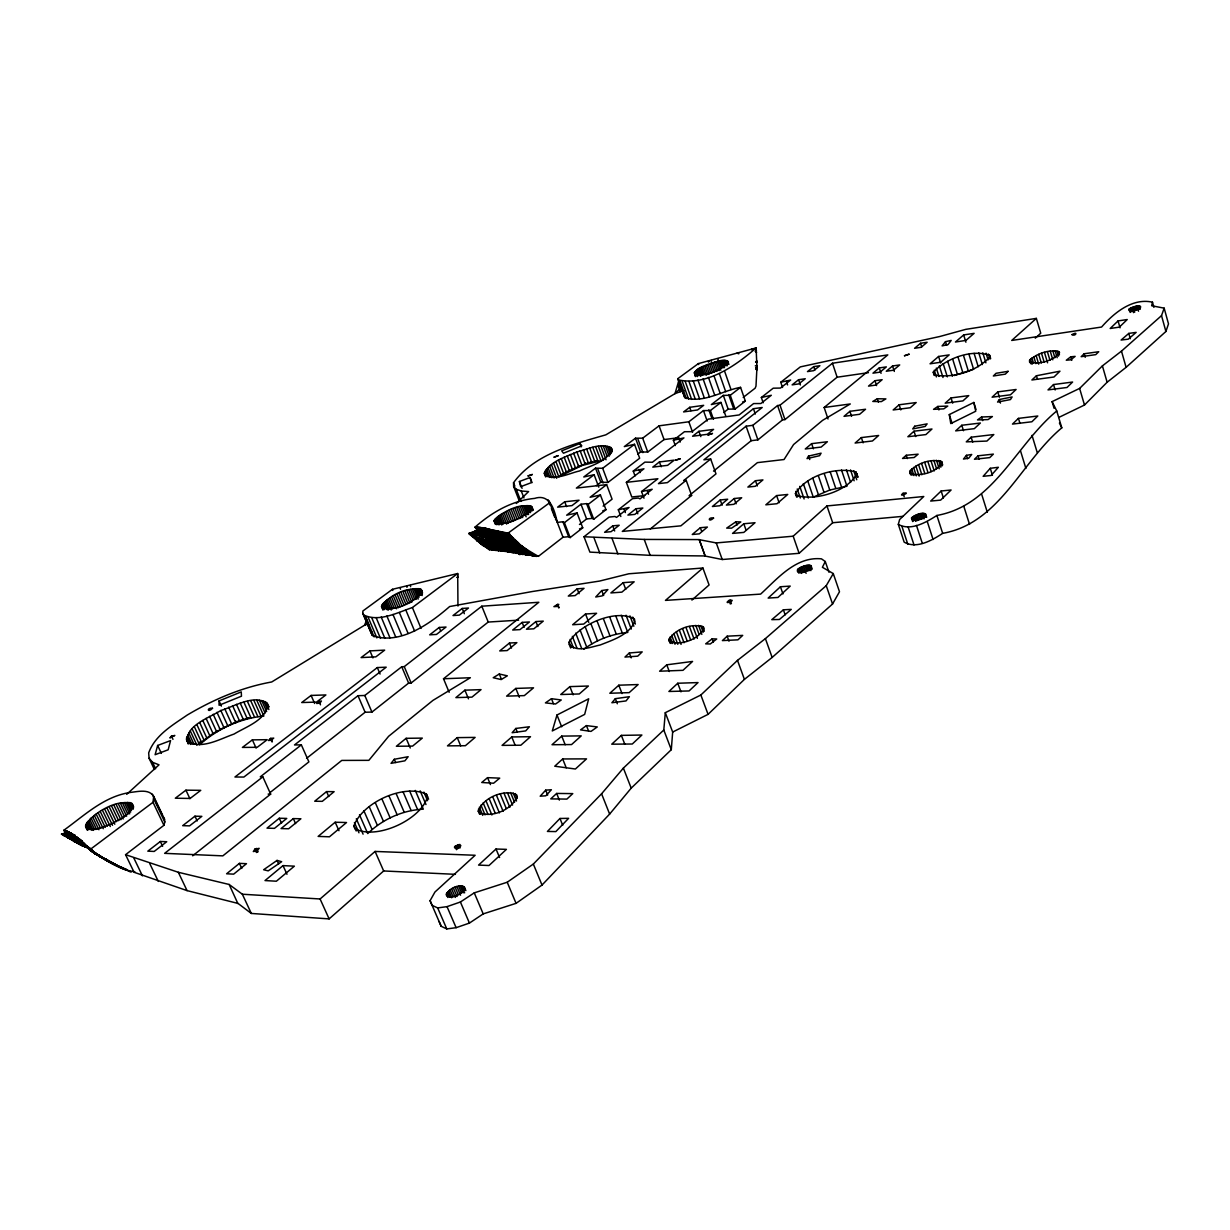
<?xml version="1.0" encoding="UTF-8"?>
<svg xmlns="http://www.w3.org/2000/svg" width="1230" height="1230" viewBox="0 0 1230 1230"><rect width="100%" height="100%" fill="white"/><g stroke="black" fill="none" stroke-linecap="round" stroke-linejoin="round"><path stroke-width="1.5" d="M538.417 556.329L504.9 551.348L483.052 539.417L468.753 533.497L474.196 532.313L477.501 530.238L468.753 533.497L479.792 542.984L483.052 539.417L483.774 533.313L490.97 530.807C508.651 535.926 523.104 548.057 538.417 556.329L563.017 537.233L568.644 536.711L570.151 537.602L582.728 527.808L577.055 512.941L566.661 515.186L580.99 504.238L586.587 503.624L588.125 504.438L593.736 519.229L605.96 509.697L600.424 494.998L590.108 497.258L606.636 484.635L612.079 499.165L603.13 506.13M743.212 397.428L755.128 388.188L755.989 386.112L756.819 370.076L755.912 367.662L756.88 366.555L756.127 347.936L698.379 363.588L677.761 378.702L684.787 397.628C703.545 403.686 722.379 390.602 740.568 387.358L745.334 401.088L735.063 409.083L728.16 409.113L723.671 412.588M756.819 370.076L756.88 366.555M188.236 744.027C182.332 726.438 209.254 717.92 220.816 710.494C233.823 706.773 259.207 691.091 268.94 706.62M80.719 840.09L63.699 830.358C84.686 815.229 104.35 796.041 131.01 792.351C138.267 791.536 149.153 788.768 153.689 796.379L164.528 819.242L164.789 822.024L163.928 825.299L125.568 854.681L134.085 872.27L187.052 890.612L238.036 903.435L251.32 913.444L329.117 918.902L383.668 870.963L455.423 874.33M476.287 527.178L476.779 528.962L490.524 536.311L512.049 552.531L500.318 545.643L474.888 527.255L479.7 527.393L479.316 530.945L485.758 537.295L509.312 551.993L488.987 536.188L474.888 527.255C491.877 512.326 511.788 500.641 534.62 498.396C550.317 493.322 554.561 510.389 557.282 522.366L562.91 521.781L564.401 522.658L570.151 537.602M381.546 606.667C388.742 594.859 409.513 585.173 422.321 590.707C415.448 602.623 394.092 612.525 381.546 606.667L382.991 610.111M475.902 527.87C485.788 533.328 503.501 538.817 505.038 550.456L504.9 551.348L489.448 549.749L478.854 540.447L478.916 538.909L470.537 535.019L472.089 533.328L479.869 531.037M691.921 600.071L709.08 584.973L702.899 568.014L628.822 573.78L599.64 581.052L532.236 591.538L449.673 606.528C430.316 623.426 399.688 645.673 372.306 635.48L371.552 631.405M457.96 606.036L457.698 573.518L392.447 589.308L362.896 610.987L362.758 613.155L371.445 633.635M509.051 551.271L488.049 537.71L482.191 532.744L482.206 530.714L487.695 530.222L517.584 543.737L522.95 547.412L526.117 554.284L535.988 556.206M856.91 473.612C848.085 491.4 814.706 501.502 796.256 495.29L795.41 493.538C806.465 475.349 835.585 466.601 855.88 471.905L858.002 476.902M479.7 527.393L508.052 533.144L514.571 541.523L506.145 539.324L504.408 540.508L503.608 543.414L506.13 546.843L512.864 551.84L516.954 552.962C517.461 553.669 545.674 557.298 526.117 554.284C516.431 552.055 507.36 544.429 497.12 546.059L496.889 547.611L498.842 549.933L501.871 550.963L501.117 549.103L501.948 548.057L509.312 551.993M237.867 903.558L229.164 884.478L242.356 894.225L320.092 898.976L375.089 851.437L475.134 855.265L434.943 892.027L430.085 900.683L441.17 926.282L446.782 928.927L456.115 927.681L469.43 923.084L483.205 913.89L516.062 903.343L542.015 885.062L609.634 814.091L631.205 788.138L671.303 749.685L672.672 732.05L665.307 712.677L700.854 695.012L737.493 660.372L765.398 638.616L826.237 585.68L833.264 573.58L822.393 567.291L825.284 561.526L821.456 558.851C795.964 556.252 777.483 578.669 760.632 594.105L665.461 600.394L702.899 568.014M671.303 749.685L663.8 730.005L665.307 712.677M544.321 473.488C549.672 461.127 565.523 457.222 576.87 451.933C587.479 449.534 602.592 441.247 612.048 449.073C607.297 461.757 590.738 465.601 579.484 470.982C569.029 473.212 553.162 482.022 544.321 473.488L545.643 476.933M478.27 810.97C483.19 797.732 503.593 788.984 516.538 794.703L517.2 796.164C512.572 809.524 491.677 818.473 478.839 812.461L478.27 810.97L479.639 814.245M909.677 471.521L910.062 473.565C920.64 476.702 936.707 472.32 942.165 462.495L941.611 461.588C930.864 458.39 916.98 463.157 909.677 471.521L910.769 474.888M446.382 894.01L446.521 895.686C452.348 899.13 464.064 894.118 464.402 887.153C458.421 883.786 449.611 888.46 446.382 894.01L447.874 897.485M65.067 830.527L72.985 834.57L92.973 852.206L90.82 849.53L90.928 850.407C104.15 859.063 119.079 870.117 134.839 871.732M85.547 826.007C90.989 813.291 121.693 795.81 133.178 805.496C130.026 815.674 118.249 820.195 109.531 824.777C102.828 826.698 90.159 833.909 85.547 826.007L87.145 829.297M518.999 500.195L513.633 486.45L513.54 482.729C534.466 453.978 573.134 444.261 605.852 434.836L674.978 393.646L678.668 381.223M353.902 825.837C362.527 802.514 403.502 783.618 426.395 794.073L427.548 796.717C421.106 819.795 375.98 840.505 354.824 828.605L353.902 825.837L356.177 830.988M494.014 520.844C501.194 529.1 526.486 516.569 532.221 508.267C523.703 500.502 500.733 512.326 494.014 520.844L495.429 524.41M694.135 373.028C702.515 378.748 722.025 369.938 728.437 361.974C724.055 357.976 716.352 362.189 711.171 363.158C705.789 366.11 691.691 368.139 695.396 376.595M526.117 554.284L521.443 554.1L518.045 550.317L518.368 547.412L522.412 546.366M668.905 640C674.64 629.053 692.183 622.518 703.621 627.208L704.083 628.407C698.548 639.431 680.651 646.119 669.305 641.214L668.905 640L670.135 643.275M489.448 549.749L479.792 542.984L490.586 546.381L498.704 550.686L498.842 549.933L486.327 542.568L477.332 533.067L470.875 533.374L471.92 534.235M86.284 845.994C78.489 841.981 74.692 833.971 66.174 830.88M70.817 833.141L78.874 838.845M521.781 545.828L521.52 551.824L525.656 554.961M1035.291 338.158L1040.734 333.192L1036.352 318.386L1011.721 340.449L1101.588 327.042C1113.903 313.035 1132.369 297.599 1152.479 302.196L1151.649 305.732L1164.164 308.161L1168.5 323.874L1165.902 331.485L1126.096 367.339L1107.123 382.238L1084.491 405.024L1058.769 417.447M527.808 550.502L529.254 555.007L536.603 556.421M1164.164 308.161L1161.52 315.633L1121.483 351.119L1102.403 365.879L1079.617 388.419L1052.096 401.626L1056.755 410.989L1061.782 427.856C1021.038 461.88 999.867 523.165 942.672 533.359C932.033 540.278 916.596 549.318 904.158 542.138L898.315 524.38L899.637 519.521L923.776 496.505L826.96 505.945L793.181 536.203L716.26 542.922L699.209 539.678L705.159 556.052L722.241 559.512L799.116 553.316L832.679 522.735L902.866 516.354M157.655 745.457L155.118 754.713L168.172 749.793L170.57 740.598L157.655 745.457L161.376 753.375M81.749 842.673L90.959 848.885L153.012 802.298L153.689 796.379M556.99 714.999L552.285 730.958L584.665 714.399L588.693 698.794L556.99 714.999L561.68 726.792M518.952 543.399L511.911 536.726L506.898 534.066L503.408 535.019C504.131 545.274 519.121 544.782 526.271 549.364M1029.618 360.19L1029.541 361.989C1039.365 364.895 1053.188 360.744 1059.568 352.718L1059.276 351.918C1049.421 348.92 1037.167 353.471 1029.618 360.19L1030.648 363.665M569.09 642.152C579.315 624.41 615.846 608.496 634.419 618.921L634.849 621.227C629.299 634.865 612.924 639.923 600.271 644.966C590.754 646.98 577.208 652.669 569.305 644.535L569.09 642.152L571.12 647.334M366.571 620.135L364.618 625.178L271.707 681.974C241.695 687.355 213.236 699.562 187.145 715.107C172.508 725.193 154.98 735.279 148.676 752.898L149.091 758.28L154.38 769.473M481.284 527.562L479.669 528.639L477.517 527.224M517.692 542.292L517.984 545.321L520.013 546.489L519.798 545.105L513.202 539.663L497.566 531.237M989.627 355.239L989.827 356.838C977.035 371.383 953.388 378.348 934.446 375.073L933.263 372.167C946.393 358.299 971.3 349.089 989.627 355.239L990.657 358.607M911.538 518.014C912.153 523.38 923.192 518.752 925.929 515.708C925.221 510.389 914.29 515.016 911.538 518.014L912.691 521.566M672.672 732.05L708.065 714.353L744.411 679.375L772.148 657.435L832.556 604.007L839.49 591.738L833.264 573.58M522.442 554.515L517.615 552.193L513.633 547.043L520.182 544.429M523.227 554.53L515.678 550.425L492.999 533.866L490.97 530.807L491.6 529.7M808.556 456.084L807.018 458.606L819.564 455.7L821.087 453.178L808.556 456.084L809.755 459.559M682.096 388.757L680.221 391.724L674.978 393.646L679.206 389.48L682.096 388.757L677.93 385.467L680.59 384.913L678.545 382.115M999.375 399.519L997.576 402.072L1010.445 399.581L1012.121 396.952L999.375 399.519L1000.467 403.102M898.315 524.38C910.846 531.345 926.175 522.289 936.891 515.462C993.855 505.192 1015.826 444.722 1056.755 410.989M966.457 455.315L963.474 459.051L968.702 458.221L971.715 454.47L966.457 455.315L967.533 458.713M394.307 759.279L391.032 763.353L404.916 760.817L408.16 756.711L394.307 759.279L395.706 762.554M945.516 341.648L942.088 345.891L948.038 344.585L951.19 340.433L945.516 341.648L946.654 345.261M482.975 527.793L480.899 528.377L480.177 527.455M615.338 698.671L611.894 702.745L626.024 700.931L629.376 696.703L615.338 698.671L617.306 703.76M430.085 900.683L432.099 905.372L437.68 907.925L447.028 906.633L460.404 902.005L474.257 892.857L507.221 882.233L533.343 864.06L601.578 793.78L623.379 768.104L663.8 730.005M455.085 846.348L454.439 847.116C454.654 849.976 459.836 847.424 460.835 845.733L459.805 844.457L455.085 846.348L456.499 849.699M486.803 528.5L481.991 527.655M515.831 728.452L512.141 732.726L525.702 730.897L529.392 726.761L515.831 728.452L517.2 731.804M797.624 569.49C795.272 575.732 808.571 571.12 810.893 568.275C813.153 562.048 799.961 566.676 797.624 569.49L798.854 573.042M990.273 468.307L983.154 476.318L991.134 475.457L998.345 467.277L990.273 468.307L992.441 475.287M545.69 790.152L540.201 796.194L545.843 795.795L551.378 789.737L545.69 790.152L547.688 795.103M601.747 590.554L595.735 596.996L602.208 595.889L607.881 589.57L601.747 590.554L603.653 595.52M559.973 818.473L547.427 831.434L555.852 831.588L568.614 818.319L559.973 818.473L562.725 825.284M756.88 362.604L755.62 362.081L756.865 360.821M367.186 622.641L364.618 625.178L367.724 624.041M516.323 503.501L528.577 491.585L521.259 490.985L516.216 489.248L513.633 486.45M1053.541 384.56L1048.006 389.91L1067.01 387.481L1072.606 382.038L1053.541 384.56L1055.156 389.987M941.165 490.985L930.68 501.071L940.643 500.118L951.098 490.001L941.165 490.985L943.395 497.966M1118.07 320.922L1110.183 328.487L1119.377 327.134L1127.218 319.539L1118.07 320.922L1120.038 327.841M978.065 455.807L974.467 459.267L989.781 457.606L993.363 454.116L978.065 455.807L979.142 459.221M1084.184 353.763L1081.155 356.685L1095.73 354.64L1098.744 351.719L1084.184 353.763L1085.214 357.315M415.279 790.413L423.305 809.171C402.748 810.139 382.515 819.288 367.739 833.571L359.498 814.814M971.147 437.204L966.273 441.862L986.921 441.063L993.825 434.544L971.147 437.204L972.715 442.2M256.793 700.27L263.866 716.06C240.204 718.351 217.187 728.975 199.506 744.78L192.203 728.975M1018.44 418.385L1012.475 424.089L1031.878 421.767L1037.797 416.001L1018.44 418.385L1019.962 423.397M629.345 652.976L624.963 657.066L637.724 656.159L642.198 651.885L629.345 652.976L631.205 657.881M997.776 391.893L992.103 397.198L1010.46 394.799L1016.103 389.48L997.776 391.893L999.406 397.229M677.761 683.25L668.905 691.475L689.061 690.952L698.025 682.573L677.761 683.25L680.99 691.86M1036.444 375.75L1031.893 379.978L1053.956 377.01L1059.968 371.183L1036.444 375.75L1037.505 379.301M496.013 849.008L478.578 865.09L488.987 865.52L506.406 849.361L496.013 849.008L499.58 857.51M780.435 586.756L768.15 598.088L777.96 597.457L790.214 586.095L780.435 586.756L782.972 593.952M556.652 793.442L550.763 798.885L566.876 799.1L572.765 793.611L556.652 793.442L559.343 800.084M727.176 636.187L722.394 640.599L737.938 639.831L742.705 635.387L727.176 636.187L729.021 641.214M621.365 735.371L611.756 744.181L632.282 744.012L641.891 735.033L621.365 735.371L624.794 744.196M961.783 425.273L955.679 430.884L974.329 428.655L980.356 423.028L961.783 425.273L963.49 430.731M562.679 758.956L554.761 766.213L575.394 769.011L586.526 758.879L562.679 758.956L566.215 767.766M126.69 794.334L159.024 764.829L152.566 762.308L149.091 758.28M913.998 431.207L907.863 436.727L925.898 434.574L931.971 429.009L913.998 431.207L915.735 436.558M618.813 685.202L609.834 693.243L629.176 692.644L638.139 684.541L618.813 685.202L622.042 693.597M951.067 397.936L945.194 403.179L962.936 400.888L968.763 395.614L951.067 397.936L952.697 403.179M666.768 664.815L659.618 671.211L682.988 670.319L692.567 661.433L666.768 664.815L669.305 671.534M561.741 736.109L552.024 744.719L571.566 744.565L581.221 735.878L561.741 736.109L565.17 744.734M709.895 360.805L708.434 362.081L708.296 361.22M861.369 437.588L855.111 443.046L872.454 440.97L878.651 435.482L861.369 437.588L863.106 442.846M511.772 736.955L502.071 745.38L520.844 745.211L530.499 736.709L511.772 736.955L515.216 745.38M899.145 404.778L893.164 409.959L910.231 407.745L916.196 402.548L899.145 404.778L900.791 409.913M569.874 686.617L560.742 694.52L579.284 693.966L588.401 686.017L569.874 686.617L573.119 694.858M1128.802 333.407L1121.099 340.049L1128.294 339.157L1136.151 332.377L1128.802 333.407L1130.293 338.727M938.598 356.469L930.064 363.803L940.689 362.25L949.176 354.886L938.598 356.469L940.658 363.019M963.659 334.944L955.449 342.017L965.95 340.403L974.129 333.33L963.659 334.944L965.904 342.217M705.159 556.052L699.317 539.586L644.228 539.432L584.019 536.741L589.893 552.101L650.147 555.345L705.267 555.96M743.796 523.765L732.542 533.405L743.812 532.405L755.036 522.719L743.796 523.765L746.133 530.345M776.607 495.582L765.829 504.823L777.006 503.716L787.754 494.445L776.607 495.582L779.113 502.763M849.915 411.312L844.026 416.34L859.616 414.295L865.551 409.252L849.915 411.312L851.575 416.34M1129.202 309.007C1126.926 313.512 1138.35 309.745 1140.395 307.946C1142.609 303.441 1131.262 307.208 1129.202 309.007L1130.17 312.435M906.279 455.269L902.543 458.452L914.167 457.514L918.134 454.178L906.279 455.269L907.356 458.575M783.402 609.803L771.794 619.659L779.42 619.474L791.244 609.388L783.402 609.803L785.171 614.831M457.268 737.631L447.489 745.872L465.386 745.703L475.118 737.4L457.268 737.631L460.697 745.872M734.202 498.534L726.377 505.084L733.88 504.315L741.69 497.75L734.202 498.534L736.078 503.823M755.481 480.715L747.871 487.08L755.343 486.28L762.938 479.9L755.481 480.715L757.326 485.942M874.961 380.716L868.518 386.112L875.698 385.098L882.141 379.686L874.961 380.716L876.56 385.605M892.565 365.987L886.277 371.245L893.411 370.215L899.699 364.941L892.565 365.987L894.318 371.429M700.347 527.716L692.259 534.496L699.317 533.851L707.388 527.055L700.347 527.716L701.654 531.298M920.563 343.278L914.582 348.29L921.178 347.291L927.143 342.263L920.563 343.278L921.701 346.86M515.816 688.416L506.606 696.134L524.318 695.611L533.528 687.831L515.816 688.416L519.383 697.256M811.631 443.661L805.266 448.981L821.148 447.074L827.39 441.739L811.631 443.661L813.384 448.812M720.257 499.98L712.401 506.499L719.827 505.745L727.668 499.211L720.257 499.98L722.133 505.238M879.281 367.924L872.962 373.167L880.034 372.152L886.338 366.894L879.281 367.924L881.049 373.351M283.023 865.613L265.019 880.572L276.366 881.218L294.37 866.166L283.023 865.613L286.974 874.269M335.19 822.224L318.139 836.4L329.456 836.8L346.522 822.532L335.19 822.224L338.973 830.711M585.542 614.001L572.642 624.732L583.712 624.071L596.581 613.278L585.542 614.001L588.801 622.426M623.21 582.666L610.88 592.937L621.873 592.137L634.173 581.821L623.21 582.666L625.716 589.293M487.572 777.652L481.745 782.495L493.568 783.233L499.718 778.144L487.572 777.652L490.447 784.602M464.909 690.168L455.884 697.61L471.951 697.133L481.038 689.63L464.909 690.168L468.476 698.825M828.021 419L824.162 407.484L887.799 354.901L832.479 363.234L780.035 405.193L777.575 405.546L752.837 425.319L746.103 426.195L703.883 459.82L710.679 459.005L715.983 473.873L689.108 495.675L691.629 495.413L686.171 480.315L683.649 480.592L710.679 459.005M713.523 471.136L751.176 440.709L757.895 439.863L782.495 419.907L784.955 419.584L837.123 377.21L868.442 372.659M293.324 818.596L281.07 828.559L288.635 828.774L300.889 818.78L293.324 818.596L295.584 823.577M326.565 791.597L314.711 801.222L322.275 801.345L334.13 791.674L326.565 791.597L328.748 796.517M509.466 643.029L499.734 650.931L507.16 650.562L516.877 642.644L509.466 643.029L511.48 648.072M535.896 621.565L526.455 629.237L533.851 628.807L543.276 621.119L535.896 621.565L537.864 626.547M650.286 528.992L691.629 495.413M239.419 863.368L226.612 873.777L233.669 874.146L246.477 863.691L239.419 863.368L241.787 868.457M577.193 588.832L568.291 596.073L575.148 595.581L584.035 588.34L577.193 588.832L579.084 593.721M406.146 738.308L396.368 746.256L412.604 746.103L422.305 738.108L406.146 738.308L410.267 747.978M279.287 818.242L267.018 828.144L274.475 828.359L286.744 818.427L279.287 818.242L281.532 823.193M522.15 622.395L512.695 630.021L519.998 629.606L529.454 621.965L522.15 622.395L524.118 627.346M449.15 692.306L443.523 678.76L538.832 602.27L481.806 606.206L404.255 666.629L401.749 666.752L364.803 695.488L357.992 695.703L294.508 744.95L301.35 744.873L308.899 761.877L269.585 792.92M686.171 480.315L622.303 531.422L680.882 525.84L757.403 462.634L784.048 459.528L793.565 444.553L822.578 420.368L850.284 403.963L824.162 407.484M612.725 525.871L604.607 532.298L611.079 531.683L619.197 525.241L612.725 525.871L614.662 530.991M813.737 366.617L807.464 371.598L813.63 370.676L819.887 365.694L813.737 366.617L814.89 370.092M635.91 508.743L627.9 515.093L634.849 514.386L642.844 508.021L635.91 508.743L637.801 513.817M798.608 379.716L792.12 384.867L798.777 383.898L805.25 378.748L798.608 379.716L800.376 384.975M479.193 530.745L470.875 533.374L481.207 532.206L477.332 533.067C481.253 533.943 495.582 536.265 487.634 528.669M306.562 758.341L365.11 712.247L371.937 712.078L408.637 683.096L411.143 683.004L488.218 622.057L518.63 620.166M192.664 855.803L270.661 794.103L262.836 776.837L260.299 776.822L301.35 744.873M753.452 408.698L658.434 483.636L667.383 482.621L762.2 407.499L753.452 408.698L755.312 414.033M584.019 536.741L609.035 517.107L614.908 516.508L616.553 517.384L629.068 507.498L618.321 509.804L620.843 516.523M618.321 509.804L632.512 498.657L638.355 498.027L640.03 498.857L652.207 489.248L641.553 491.57L643.997 498.212M641.553 491.57L657.896 478.731L626.362 482.36L631.805 496.997L644.781 495.582M763.169 402.779L761.355 397.505L773.209 388.188L780.466 388.065L790.644 380.024L780.758 382.253L782.541 387.481M780.758 382.253L800.33 366.894L939.766 336.513L965.796 329.348L1036.352 318.386M262.836 776.837L164.636 853.343L222.845 855.865L341.771 760.417L368.862 760.34L388.634 736.293L432.975 700.377L470.367 677.73L443.523 678.76M659.434 461.942L652.776 467.123L667.598 465.34L674.24 460.143L659.434 461.942L661.202 466.785M698.932 431.315L692.582 436.235L707.265 434.328L713.6 429.393L698.932 431.315L700.823 436.65M579.468 524.487L586.587 518.952L592.184 518.384L593.736 519.229M194.955 816.182L182.686 825.668L189.558 825.868L201.843 816.351L194.955 816.182L197.184 820.948M439.218 627.454L429.67 634.834L436.481 634.434L446.029 627.039L439.218 627.454L440.678 630.99M160.331 841.489L147.815 851.16L154.196 851.437L166.727 841.735L160.331 841.489L162.621 846.302M462.203 608.45L453.009 615.554L459.313 615.138L468.492 608.02L462.203 608.45L464.325 613.709M626.362 482.36L643.951 468.784L633.25 471.09L635.034 475.902M712.155 638.847L705.682 643.844L710.279 643.982L716.706 638.985L712.155 638.847L713.385 642.198M564.401 522.658L577.055 512.941M588.125 504.438L600.424 494.998M598.795 487.157L594.121 474.734L583.773 476.979L595.535 468.153L600.824 482.237L607.958 482.437L639.662 458.221L634.526 444.307L624.302 446.598L635.51 438.188L642.675 438.172L659.065 425.826L688.831 421.782L703.468 410.589L710.387 410.543L720.965 402.41L725.838 416.278M720.965 402.41L711.324 404.578L723.332 395.384L730.251 395.291L740.568 387.358M377.333 667.567L234.945 777.006L243.878 777.053L386.205 667.183L377.333 667.567L380.085 674.04M633.25 471.09L644.904 462.126L652.407 462.249L683.942 437.895L673.379 440.248L675.301 445.552M673.379 440.248L684.464 431.715L691.998 431.668L708.219 419.138L739.153 414.941L753.606 403.578L760.878 403.517L771.318 395.276L761.355 397.505M1070.73 356.808L1066.287 360.221L1070.746 359.806L1075.143 356.393L1070.73 356.808L1071.776 360.344M637.801 454.116L640.584 451.994L647.749 452.04L664.062 439.571L678.945 437.665M596.442 485.573L600.824 482.237M564.708 501.779L557.636 507.144L571.965 505.607L579.053 500.21L564.708 501.779L566.569 506.622M185.93 790.167L175.321 798.208L190.112 798.455L200.751 790.337L185.93 790.167L189.897 798.624M252.381 739.876L242.402 747.425L257.224 747.302L267.187 739.691L252.381 739.876L256.117 748.132M311.113 695.427L301.719 702.545L316.51 702.099L325.889 694.935L311.113 695.427L314.649 703.499M583.835 649.225C596.535 639.754 612.033 633.911 627.792 632.435L621.242 615.246M369.953 650.901L361.097 657.589L375.827 656.866L384.667 650.132L369.953 650.901L372.951 657.927M594.121 474.734L576.363 488.095L606.636 484.635M595.535 468.153L602.669 468.292L634.526 444.307M689.723 407.315L683.588 411.927L697.579 409.959L703.668 405.331L689.723 407.315L690.937 410.728M508.052 533.144L549.702 502.716L549.272 501.01M677.761 378.702L678.453 379.901C707.081 386.143 735.894 365.448 756.127 347.936M362.758 613.155L363.588 614.954C379.086 622.426 397.367 612.571 412.388 607.543L457.698 573.518M586.433 725.608L580.56 729.882L591 731.404L597.273 726.945L586.433 725.608L588.478 730.789M981.571 417.016L977.512 419.922L988.059 419.584L992.41 416.555L981.571 417.016L982.693 420.645M277.058 860.416L263.651 869.733L268.202 870.871L281.639 861.692L277.058 860.416L278.626 863.86M551.471 698.717L545.428 702.884L555.545 704.021L561.249 699.978L551.471 698.717L553.454 703.683M735.832 521.827L726.684 528.101L731.589 528.147L740.814 521.935L735.832 521.827L737.001 525.087M212.436 733.864L200.152 742.951L199.66 742.044M937.814 406.454L933.539 409.344L943.764 408.852L947.761 406.069L937.814 406.454L938.92 409.959M598.38 446.367L603.5 460.02L582.005 465.509L558.804 476.794L553.592 463.172M254.902 849.161L253.319 851.544L256.916 850.852L259.176 848.331L254.902 849.161L256.455 852.528M499.319 674.009L493.23 677.715L501.194 679.575L507.329 675.824L499.319 674.009L501.425 679.191M512.833 537.695L507.759 539.893L507.329 542.876L519.045 551.932L528.731 555.33M877.313 398.766L872.793 401.457L881.357 401.595L885.892 398.889L877.313 398.766L878.405 402.118M213.928 733.003L218.417 730.389M171.477 736.124L169.878 737.938L174.845 735.463L171.477 736.124L172.969 739.353M560.219 475.257L564.432 472.874M270.416 738.523L268.478 740.506L271.276 740.153L273.736 738.092L270.416 738.523L271.907 741.844M841.52 470.014L846.963 486.234L829.789 490.032L813.276 497.12L807.756 480.976M511.911 536.726L510.834 535.726L508.205 536.188L506.16 537.648L506.145 539.324L511.665 543.368L517.984 545.321L507.759 539.893L498.411 531.422M973.806 402.456L975.728 411.251L950.775 423.581L949.299 414.572L973.806 402.456L976.02 409.559M565.831 472.074L583.881 464.356M903.081 493.307C896.778 498.181 912.875 491.354 903.081 493.307L904.204 496.736M729.006 600.455C721.702 605.852 738.876 598.872 729.006 600.455L730.297 604.022M477.501 530.238L475.457 530.453L474.196 532.313L478.962 530.607M84.747 843.565L63.699 830.358L78.828 838.783L68.48 831.895M489.817 529.207L490.97 530.807L483.836 527.916M319.047 701.546L316.71 703.499L320 703.053L321.414 701.023L319.047 701.546L320.476 704.821M472.089 532.421L472.827 536.91L478.916 538.909L492.6 549.995L483.144 545.643L495.659 550.333L496.397 549.487L490.847 543.552L503.608 543.414L528.408 553.992M69.264 833.048L64.744 834.509L67.512 834.786L70.448 837.507L67.542 837.522L89.344 848.531L80.027 844.641L64.114 835.647L66.482 832.11L63.576 834.34L65.129 835.216L64.114 835.647L61.5 834.094L68.542 832.372L61.5 834.094L85.731 844.872M234.484 722.656L219.909 729.513L219.463 728.591M954.019 375.55L973.591 369.277L968.963 354.302M219.032 700.931L241.264 691.89L241.464 696.195L219.078 705.282L219.032 700.931L221.385 706.097M579.93 443.523L561.695 450.857L563.478 453.209L581.805 445.829L579.93 443.523L581.19 446.89M484.312 528.608C493.153 533.067 502.747 542.768 513.202 539.663L516.262 540.969M494.706 530.561L506.145 539.324L503.808 538.386L501.056 539.186L482.498 528.377L492.999 533.866M530.084 477.486L531.437 482.621L520.674 486.68L519.398 481.514L530.084 477.486L532.067 482.621M504.9 551.348L472.827 536.91L476.241 536.111L474.888 533.144L482.221 531.006M244.309 719.012L236.145 721.949L235.73 721.011M481.207 532.206L474.888 533.144L479.669 533.021L486.773 539.755L507.959 551.732L496.674 546.689L501.24 549.779M602.762 510.804L605.96 509.697M579.499 528.915L582.728 527.808M742.566 401.995L745.334 401.088M592.353 461.68L585.588 463.741L585.296 462.926M478.854 540.447L477.209 540.954L475.503 538.11M245.877 718.581L248.998 717.69M557.359 604.514L553.9 606.651L557.113 606.452L558.789 604.407L557.359 604.514L558.651 607.805M683.942 390.786L680.221 391.724L677.93 385.467M68.972 833.017L63.576 834.34L65.129 835.216M593.967 461.296L597.18 460.527M756.558 350.934L755.174 351.273L756.604 352.472M755.297 365.833L756.88 365.479M756.88 367.447L755.912 367.662L756.834 368.277M755.62 362.081L756.865 361.82M456.73 577.393L458.267 577.085M755.897 369.461L756.819 369.277M514.571 541.523C506.268 543.383 498.657 537.925 492.584 532.99L496.259 532.882L503.808 538.386L492.584 532.99M481.115 544.121L496.397 549.487L481.115 544.121L483.359 543.706M470.537 535.019L476.241 536.111L472.089 533.328L478.993 532.206M67.02 831.234L82.21 841.505L67.512 834.786L72.078 835.616L82.425 842.688L64.114 835.647L70.448 837.507L64.744 834.509L69.772 833.725M72.124 834.125L67.512 834.786L78.628 839.121L65.052 831.049M472.089 533.328C483.867 538.525 497.489 537.326 508.651 544.337L517.584 543.737M477.332 533.067L481.883 532.513M73.508 834.786L69.864 835.185L70.525 835.8L74.031 836.139L68.081 831.664M474.765 536.649L502.547 547.765L523.442 554.192M87.222 846.24L74.2 841.535L71.77 839.46L85.316 844.872M521.443 554.1C506.145 548.303 495.951 533.958 480.899 528.377L503.716 542L515.647 543.983M493.568 531.852L490.309 531.837M502.409 538.663L495.244 534.358L492.231 529.869M69.649 833.848L74.969 834.939M504.408 540.508L510.389 544.229L523.765 547.396M80.058 839.613L69.987 832.679M518.414 542.891L509.128 540.754L510.389 544.229L530.945 552.839M268.14 794.073L270.661 794.103M519.798 545.105L521.013 545.151M80.027 844.641L89.928 848.485M129.919 871.655L112.145 863.46L95.909 853.328L94.372 853.343L82.379 843.211M503.716 542L497.228 534.466L495.244 534.358L503.362 547.673L486.773 539.755L485.174 534.327C493.538 535.035 541.692 571.181 508.344 545.382L508.651 544.337L525.133 548.426M125.137 869.625L94.418 853.359L83.317 844.38M506.037 543.445L503.147 542.922M501.948 548.057L490.847 543.552L501.871 550.963L488.633 544.69L477.209 540.954L476.072 538.632L499.688 541.538M517.707 549.057L524.595 551.778L521.52 551.824L517.707 549.057L531.944 553.562M480.423 531.96L482.99 532.298M498.657 543.414L500.318 545.643L489.279 540.001L487.326 535.957L493.399 536.48L499.073 540.185L484.113 533.021L477.132 527.163M96.617 853.712L91.451 851.022L82.825 843.457M513.202 539.663L509.02 538.971L503.531 532.452M123.292 868.226L119.725 866.55L127.059 869.779C111.853 863.814 97.062 856.218 84.962 845.241M86.392 846.24L96.125 854.389L112.945 863.614M531.867 555.499L536.295 556.36M511.757 540.231L508.221 539.524L498.919 531.498M72.001 838.845L74.2 841.535L87.791 847.455M485.373 535.588L477.624 533.743M114.682 864.413L117.849 866.043L109.562 861.507L115.897 864.675M95.909 853.328L109.116 861.876L94.372 853.343L101.736 857.11M125.568 854.681L178.335 872.285L229.164 884.478M91.881 851.083L104.95 859.078M501.732 532.129L504.838 534.389L509.835 535.665L506.56 532.959M109.977 862.061L110.931 862.599M502.547 547.765L516.954 552.962L508.436 547.365L509.512 549.41M515.37 543.199L511.142 541.969L512.157 544.213L527.609 551.332L523.611 548.365M81.995 844.733L78.028 843.549L79.028 843.18L78.874 841.535L70.525 835.8M97.478 855.188L91.451 851.022L108.84 861.369M108.84 861.63L114.99 864.629M521.628 546.351L523.042 546.812M522.95 547.412L524.334 547.888M86.484 847.039L81.626 845.425L89.544 848.469M488.525 529.838L484.635 528.054M501.117 549.103L505.038 550.456M84.547 844.902L95.31 853.343M74.615 835.923L81.841 841.197L65.851 830.696M64.744 834.509L73.769 838.076L73.938 836.092L72.063 835.016M110.193 862.399L111.869 863.014M67.542 837.522L85.885 846.302M112.145 863.46L113.79 864.106M478.808 530.745L482.191 532.744L479.715 536.003L474.888 533.144M737.016 353.118L738.769 353.81L738.554 352.672M535.142 555.714L521.228 548.565L513.633 547.043L522.427 553.1L528.039 552.777L531.775 555.007M79.32 840.536L94.833 853.282L105.749 859.616M498.842 549.933L490.586 546.381L486.327 542.568M113.575 864.167L116.681 865.566M504.838 534.389L511.419 537.664M486.373 534.389L496.105 539.155M123.661 868.933L105.549 859.001L108.225 860.677M100.676 857.018L98.677 855.849L106.595 860.431L105.918 859.924M69.311 837.645L75.584 841.397M66.589 832.034L79.181 839.014L73.938 836.092L83.163 842.55M494.199 549.226L488.495 546.32L490.586 546.381L495.659 550.333L485.035 545.013L488.633 544.69L498.704 550.686M83.917 844.626L86.93 846.163M116.373 865.413L118.987 866.658M491.477 548.811L482.16 544.936L492.6 549.995M487.326 535.957L497.32 541.169M99.43 855.465L104.858 859.416M73.108 835.493L81.98 841.535L76.106 837.23M114.944 864.798L110.562 861.723M72.97 834.97L68.772 832.679L70.264 834.078M78.874 841.535L85.531 845.133M95.248 852.698L88.329 848.408M98.154 855.342L91.527 851.252M128.443 870.548L131.195 872.085M510.588 551.178L513.433 552.808L511.818 550.071L516.277 553.469M512.049 552.531L507.252 548.78M524.026 549.395L513.51 543.368M79.304 839.306L69.418 832.356M504.469 532.636L506.898 534.066L506.16 532.928M79.181 839.014L72.508 834.801L82.256 841.166M80.411 839.921L77.582 838.168L80.427 840.029M497.72 548.811L483.052 539.417M85.7 845.102L74.477 835.754M79.612 840.797L90.928 850.407L78.167 839.337M79.704 839.337L72.508 834.801L78.689 838.722M101.629 857.556L102.72 858.263M71.525 833.556L81.98 841.535M481.822 531.944L483.774 533.313M72.216 834.309L92.973 852.206M105.549 859.001L109.024 861.507M488.202 528.808L490.97 530.807M103.674 858.786L101.829 857.187M76.644 837.292L82.179 843.165M508.421 533.159L510.834 535.726M476.779 528.962L479.316 530.945M485.696 528.254L498.288 538.694M80.842 840.889L83.609 843.088M492.723 530.007L497.228 534.466M502.501 543.891L506.13 546.843M75.783 837.061L72.155 833.986M90.42 848.639L93.649 851.667M88.852 847.839L92.742 851.314L90.098 848.516M87.13 846.778L89.559 848.992L88.499 847.701M74.907 836.139L77.367 838.537M755.235 348.167L756.296 349.166M83.317 843.211L85.931 845.717M90.959 848.885L92.081 850.007M81.441 842.258L85.147 845.933M72.985 834.57L73.831 835.262M555.483 519.198L556.836 520.598M456.699 573.734L457.914 574.994M508.205 536.188L510.096 538.31M478.485 527.301L484.62 532.667L493.399 536.48L493.353 534.789M494.337 530.468L496.259 532.882M497.105 531.068L501.071 537.187M78.689 838.983L80.011 841.028M509.02 533.22L509.789 534.235M501.194 532.006L503.408 535.019M186.745 740.829C200.721 750.392 219.924 738.907 234.069 734.049C245.908 726.761 267.633 719.673 267.51 703.437M163.144 816.981L164.528 819.242M1059.414 423.074L1061.782 427.856M86.023 824.054L88.422 828.974M85.669 825.069L88.068 830.004M85.639 826.852L87.253 830.142M92.573 816.674L98.907 829.727M91.005 817.981L96.57 829.42M89.621 819.288L94.387 829.097M88.406 820.548L93.188 830.373M87.407 821.778L91.389 829.958M86.607 822.947L89.805 829.497M102.428 810.232L110.3 826.514M100.245 811.462L107.333 826.114M98.154 812.723L105.257 827.39M96.155 814.029L103.274 828.697M94.295 815.336L100.629 828.39M111.561 805.958L118.618 820.61M109.255 806.911L116.312 821.563M133.886 858.125L142.434 875.852M106.949 807.941L114.805 824.223M104.658 809.048L112.53 825.33M122.37 802.744L127.843 814.168M149.706 863.491L158.332 881.433M120.386 803.159L126.629 816.197M118.28 803.697L124.538 816.735M116.097 804.343L123.138 818.995M113.852 805.096L120.909 819.749M132.041 803.39L133.609 806.665M131.226 802.929L133.563 807.833M130.196 802.575L133.317 809.125M128.965 802.36L132.102 808.894M127.566 802.267L131.472 810.432M125.983 802.298L130.672 812.092M124.245 802.467L129.719 813.876M178.335 872.285L187.052 890.612M152.335 794.196L162.375 815.367M153.919 799.1L164.789 822.024M153.012 802.298L163.928 825.299M152.566 762.308L155.595 768.75M242.356 894.225L251.32 913.444M187.606 734.771L192.018 744.304M186.806 736.509L190.481 744.457M186.391 738.108L188.605 742.874M186.376 739.553L187.852 742.736M194.432 726.884L201.705 742.674M190.312 730.989L196.908 745.242M188.774 732.926L193.91 744.027M202.812 720.503L210.038 736.232M199.752 722.64L206.994 738.384M256.501 848.408L258.054 851.775M255.963 848.623L257.5 851.99M255.425 848.869L256.978 852.236M196.954 724.778L204.211 740.537M213.205 714.292L220.385 729.99M209.561 716.306L216.757 732.019M206.087 718.382L213.297 734.095M220.816 710.494L227.965 726.192M216.972 712.339L224.121 728.037M232.593 705.666L239.712 721.364M320.092 898.976L329.117 918.902M228.672 707.142L235.806 722.84M224.736 708.757L231.87 724.439M243.94 702.238L251.028 717.966M240.265 703.206L247.368 718.92M236.483 704.36L243.586 720.057M253.918 700.47L260.991 716.229M270.877 738.308L272.368 741.644M250.797 700.854L257.885 716.613M247.461 701.454L254.549 717.182M266.603 702.407L268.74 707.188M265.311 701.577L268.878 709.526M263.681 700.946L267.218 708.88M261.698 700.516L266.649 711.601M259.392 700.285L265.065 712.939M354.425 822.516L358.96 832.802M375.089 851.437L383.668 870.963M356.3 818.796L363.081 834.171M369.215 806.68L377.379 825.345M363.849 810.724L372.06 829.435M375.365 802.821L383.499 821.471M437.68 907.925L446.782 928.927M389.111 796.21L397.182 814.86M382.069 799.285L390.171 817.935M357.992 695.703L365.11 712.247M447.028 906.633L456.115 927.681M396.198 793.704L404.255 812.369M409.529 790.752L417.554 809.463M451.595 888.783L455.315 897.439M450.057 889.782L453.024 896.716M364.803 695.488L371.937 712.078M448.704 890.843L451.687 897.777M447.628 891.935L449.857 897.131M446.828 892.995L448.335 896.47M403.086 791.859L411.127 810.539M462.88 886.123L464.356 889.598M461.665 885.908L464.632 892.857M420.122 790.859L425.98 804.543M460.235 885.908L463.187 892.842M458.606 886.123L461.573 893.057M456.868 886.538L460.574 895.194M455.069 887.122L458.037 894.056M460.404 902.005L469.43 923.084M453.301 887.891L457.007 896.547M439.125 921.501L441.17 926.282M456.115 845.61L457.529 848.946M474.257 892.857L483.205 913.89M426.395 794.073L428.594 799.223M423.889 792.105L427.548 800.668M464.402 887.153L465.878 890.628M463.802 886.538L465.278 890.013M371.721 617.675L380.485 638.37M368.124 617.245L376.872 637.893M365.387 616.322L374.12 636.925M365.064 616.092L368.677 624.594M363.588 614.954L372.306 635.48M458.667 844.58L460.097 847.931M457.376 844.979L458.79 848.331M404.255 666.629L411.143 683.004M381.223 617.045L389.971 637.832M401.749 666.752L408.637 683.096M376.134 617.614L384.882 638.355M392.985 614.477L401.733 635.326M384.529 601.747L388.111 610.311M383.576 602.685L386.451 609.542M382.791 603.592L384.944 608.742M382.192 604.453L384.36 609.603M386.881 615.999L395.63 636.817M381.792 605.252L383.222 608.696M381.577 605.99L383.007 609.434M483.19 802.944L487.941 814.337M480.945 805.112L485.035 814.89M393.293 595.858L398.274 607.805M399.366 612.525L408.099 633.404M391.54 596.827L396.537 608.773M479.346 807.218L482.744 815.382M478.439 809.202L480.484 814.106M389.879 597.811L394.169 608.051M507.221 882.233L516.062 903.343M388.326 598.795L392.631 609.05M386.912 599.794L391.217 610.049M385.651 600.778L389.233 609.342M492.769 796.948L499.395 812.892M412.388 607.543L421.06 628.438M402.933 591.599L407.899 603.561M489.217 798.793L495.106 812.969M400.949 592.353L405.915 604.299M485.973 800.807L491.892 814.998M398.966 593.152L403.947 605.099M405.9 610.203L414.602 631.082M397.029 594.013L402.01 605.96M395.122 594.92L400.104 606.867M500.287 794.088L506.16 808.264M414.003 588.755L418.246 599.025M412.342 589.016L416.586 599.271M496.505 795.364L503.116 811.308M410.589 589.37L414.833 599.625M408.744 589.8L413.003 600.055M406.853 590.323L411.804 602.285M404.901 590.923L409.867 602.885M513.141 792.858L516.508 801.022M510.527 792.535L514.555 802.329M507.437 792.643L512.572 805.081M421.106 589.232L422.52 592.66M420.322 588.909L422.444 594.059M503.977 793.166L509.85 807.357M533.343 864.06L542.015 885.062M419.368 588.678L422.198 595.551M418.246 588.555L421.075 595.412M416.97 588.524L419.799 595.382M415.555 588.601L419.092 597.15M515.17 793.581L517.2 798.485M481.806 606.206L488.218 622.057M601.578 793.78L609.634 814.091M500.933 514.355L504.423 523.227M499.549 515.247L503.055 524.118M498.288 516.123L501.794 525.01M497.181 517L499.98 524.103M496.213 517.845L499.011 524.949M495.398 518.66L497.504 523.995M494.768 519.429L496.874 524.764M494.306 520.167L495.705 523.719M511.127 509.389L515.293 520.029M509.282 510.143L513.463 520.767M507.483 510.927L511.649 521.566M505.715 511.757L509.897 522.381M504.039 512.602L508.221 523.242M502.44 513.479L506.622 524.118M513.54 482.729L514.863 486.142M516.216 489.248L520.936 501.348M572.365 636.356L577.055 648.379M623.379 768.104L631.205 788.138M520.275 506.514L523.749 515.385M557.79 604.422L559.066 607.712M518.522 506.96L522.673 517.599M570.12 639.4L573.488 648.01M516.708 507.467L520.859 518.107M569.305 644.535L570.659 647.995M514.847 508.052L519.014 518.691M512.987 508.682L517.154 519.321M580.037 629.914L586.695 647.042M531.867 506.637L533.251 510.219M531.375 506.253L532.774 509.82M530.73 505.945L532.113 509.512M529.899 505.715L531.975 511.065M519.398 481.514L522.074 488.356M528.915 505.576L530.991 510.911M527.778 505.515L530.545 512.633M521.259 490.985L523.965 497.935M526.502 505.545L529.269 512.664M575.717 633.158L581.729 648.594M525.102 505.668L528.562 514.555M523.58 505.868L527.055 514.74M521.981 506.145L526.133 516.8M590.938 623.795L597.549 640.891M585.188 626.762L591.815 643.874M545.567 470.168L548.196 477.009M544.829 471.367L546.812 476.517M544.413 472.489L545.736 475.918M562.91 521.781L568.644 536.711M597.104 621.135L603.699 638.232M549.702 502.716L563.017 537.233M547.95 499.657L549.995 504.992M551.363 508.543L554.792 517.415M551.455 464.663L556.667 478.286M609.742 617.106L616.307 634.234M549.564 466.109L554.13 478.04M547.934 467.523L551.87 477.763M546.597 468.876L549.887 477.425M603.453 618.875L610.019 635.987M578.438 465.417L578.746 466.216M564.216 457.237L569.382 470.813M580.99 504.238L586.587 518.952M593.875 537.51L599.763 552.962M561.295 458.698L566.476 472.289M558.543 460.174L563.724 473.781M615.753 615.876L622.303 633.035M555.96 461.68L561.157 475.287M573.611 453.147L578.761 466.739M632.758 617.106L635.387 624.041M570.397 454.454L575.548 468.03M629.929 615.876L633.85 626.239M586.587 503.624L592.184 518.384M567.245 455.823L572.411 469.399M626.039 615.246L631.267 629.037M583.404 449.75L588.524 463.356M580.145 450.795L585.28 464.387M612.017 538.371L617.921 553.992M576.87 451.933L582.005 465.509M602.669 468.292L607.958 482.437M592.768 447.336L597.872 460.958M589.739 448.027L594.859 461.634M597.78 468.891L603.069 483.006M586.602 448.827L591.722 462.434M605.36 445.983L609.188 456.253M673.794 633.527L677.807 644.305M603.254 445.967L607.097 456.222M600.932 446.09L606.036 459.759M671.672 635.264L675.024 644.259M624.102 509.205L625.363 512.572M670.104 636.956L672.564 643.505M669.182 638.555L671.011 643.475M595.658 446.782L600.763 460.42M682.619 628.745L687.278 641.322M679.36 630.206L684.049 642.767M611.033 447.489L612.325 450.933M610.049 446.905L611.971 452.056M644.228 539.432L650.147 555.345M608.773 446.444L611.325 453.316M700.854 695.012L708.065 714.353M607.205 446.136L610.403 454.716M676.392 631.82L681.066 644.397M695.796 625.424L699.117 634.419M692.721 625.809L697.379 638.385M689.415 626.501L694.074 639.077M686.002 627.5L690.676 640.061M637.817 438.818L642.906 452.655M635.51 438.188L640.584 451.994M702.515 626.285L704.329 631.205M700.777 625.655L703.206 632.22M698.517 625.363L701.838 634.373M647.303 490.939L648.518 494.26M638.847 469.383L640.03 472.612M642.675 438.172L647.749 452.04M737.493 660.372L744.411 679.375M730.128 600.102L731.42 603.669M659.065 425.826L664.062 439.571M678.883 438.541L680.175 442.093M716.26 542.922L722.241 559.512M688.831 421.782L692.582 432.253M765.398 638.616L772.148 657.435M685.279 381.561L691.629 399.412M682.25 381.346L688.6 399.166M679.959 380.793L686.309 398.566M678.453 379.901L684.787 397.628M697.963 380.039L704.329 397.997M693.228 380.9L699.578 398.827M703.468 410.589L707.158 420.983M688.954 381.408L695.319 399.289M708.449 377.379L714.784 395.384M701.7 367.109L704.19 374.212M700.347 367.832L702.853 374.935M703.083 378.855L709.433 396.844M699.101 368.554L701.607 375.657M697.979 369.261L700.485 376.365M696.964 369.969L698.855 375.288M710.387 410.543L713.462 419.261M696.103 370.645L697.979 375.98M695.38 371.291L697.256 376.626M708.849 409.821L711.924 418.523M694.796 371.906L696.057 375.473M694.381 372.49L695.642 376.057M719.381 373.659L725.7 391.678M723.332 395.384L728.16 409.113M711.171 363.158L714.292 372.029M713.923 375.627L720.257 393.646M709.51 363.742L712.616 372.613M707.85 364.357L710.955 373.228M706.22 365.018L709.341 373.889M704.652 365.694L707.773 374.566M703.13 366.402L706.251 375.273M798.47 568.783L799.7 572.334M723.286 360.436L725.162 365.771M746.103 426.195L751.176 440.709M722.041 360.544L724.516 367.662M724.701 371.506L730.989 389.541M720.688 360.744L723.163 367.847M719.243 360.99L721.718 368.108M730.251 395.291L735.063 409.083M717.72 361.312L720.826 370.199M728.698 394.615L733.51 408.375M716.137 361.682L719.243 370.568M714.507 362.127L717.613 370.999M712.846 362.619L715.952 371.491M809.14 565.246L810.985 570.582M807.91 565.293L809.77 570.628M806.557 565.477L808.402 570.812M805.096 565.8L806.957 571.135M793.181 536.203L799.116 553.316M803.62 566.246L806.096 573.349M802.16 566.769L804.02 572.104M752.837 425.319L757.895 439.863M800.776 567.399L802.636 572.719M727.653 360.897L728.898 364.464M799.531 568.076L801.391 573.395M727.068 360.667L728.314 364.234M726.33 360.498L727.576 364.065M725.454 360.405L727.314 365.756M724.439 360.39L726.3 365.725M698.379 363.588L698.702 364.541M795.41 493.538L796.671 497.151M826.237 585.68L832.556 604.007M810.985 565.554L812.215 569.121M810.17 565.339L811.4 568.89M803.344 483.682L808.279 498.042M799.792 486.388L804.113 498.965M825.284 561.526L828.974 572.242M797.209 488.987L800.315 497.996M795.733 491.4L797.594 496.828M812.861 478.378L818.365 494.522M780.035 405.193L784.955 419.584M777.575 405.546L782.495 419.907M786.401 381.438L787.584 384.929M818.442 475.995L823.931 492.123M826.96 505.945L832.679 522.735M830.281 472.151L835.739 488.31M824.331 473.888L829.789 490.032M836.077 470.844L841.535 487.019M855.88 471.905L857.71 477.363M853.728 470.675L856.741 479.746M850.514 469.921L854.143 480.776M846.394 469.706L850.622 482.345M832.479 363.234L837.123 377.21M908.17 527.101L914.028 544.998M901.959 526.471L907.832 544.306M915.366 515.355L917.088 520.674M914.105 516L915.843 521.32M916.458 525.395L922.316 543.322M913.014 516.677L914.167 520.229M912.153 517.353L913.306 520.905M911.722 468.876L913.905 475.595M925.529 513.725L926.682 517.277M924.729 513.494L925.883 517.046M927.282 521.582L933.093 539.524M910.4 470.244L912.045 475.287M923.715 513.387L924.868 516.938M922.5 513.417L924.237 518.752M921.147 513.587L922.869 518.906M919.702 513.879L921.424 519.198M918.21 514.278L919.948 519.598M916.75 514.786L918.487 520.09M936.891 515.462L942.672 533.359M918.595 464.709L921.854 474.765M915.904 466.062L919.148 476.118M913.583 467.462L916.304 475.856M930.987 460.85L934.216 470.921M927.881 461.511L931.125 471.567M924.714 462.388L927.943 472.458M921.577 463.479L924.806 473.535M941.611 461.588L942.687 464.955M940.443 460.896L942.057 465.97M938.721 460.481L940.873 467.216M936.507 460.327L939.197 468.738M933.908 460.451L936.599 468.861M963.843 506.437L969.548 524.395M949.299 414.572L952.112 423.474M934.293 370.245L936.384 376.918M933.263 372.167L934.323 375.504M943.164 363.588L947.331 376.857M981.709 494.399L987.321 512.264M939.336 365.879L942.995 377.502M936.338 368.124L938.967 376.442M952.697 359.191L957.355 374.12M947.684 361.328L952.343 376.257M963.551 355.624L968.179 370.568M958.062 357.269L962.706 372.198M974.098 353.364L978.219 366.694M988.351 354.009L989.889 359.052M986.045 353.179L988.105 359.898M982.816 352.795L985.891 362.835M978.788 352.856L982.37 364.541M1020.577 451.041L1025.881 468.399M1032.016 435.343L1037.213 452.486M1033.815 356.7L1035.875 363.634M1031.924 357.915L1033.477 363.111M1030.509 359.099L1032.062 364.295M1044.47 352.41L1047.56 362.804M1041.533 353.318L1044.116 361.974M1038.72 354.363L1041.287 363.019M1052.096 401.626L1054.079 408.283M1036.106 355.501L1038.689 364.157M1055.125 350.75L1057.17 357.699M1052.834 350.827L1054.894 357.776M1050.236 351.134L1052.803 359.806M1047.407 351.672L1049.974 360.344M1058.415 351.303L1059.43 354.793M1057.001 350.904L1058.538 356.131M499.042 532.452L499.611 534.404M1079.617 388.419L1084.491 405.024M1102.403 365.879L1107.123 382.238M392.447 589.308L392.8 590.492M1121.483 351.119L1126.096 367.339M1132.061 307.5L1133.507 312.635M1130.954 307.992L1131.923 311.421M1129.986 308.499L1130.954 311.928M1139.272 305.87L1140.225 309.299M1138.242 305.932L1139.211 309.36M1137.089 306.086L1138.534 311.221M1135.843 306.332L1136.812 309.76M1134.567 306.654L1135.521 310.083M1133.291 307.054L1134.721 312.189M1152.479 302.196L1153.909 307.362M1161.52 315.633L1165.902 331.485M751.899 348.997L752.145 350.273M406.792 586.372L406.961 587.325M711.294 360.436L711.417 361.236M410.405 585.495L410.589 586.679M717.982 358.591L718.182 360.036M400.288 587.848L400.488 589.232M909.047 354.209L904.496 355.747L909.047 354.209M212.529 708.249C207.547 713.569 206.379 707.404 212.529 708.249M713.569 518.107C708.234 523.088 707.511 516.662 713.569 518.107M712.431 433.483L708.019 434.974L712.431 433.483M680.19 458.759L675.685 460.143L680.19 458.759M558.251 455.638L554.1 457.145L558.251 455.638M532.298 474.488L528.085 475.887L532.298 474.488M1071.991 334.622C1075.435 336.959 1078.695 330.624 1071.991 334.622M914.659 426.241L912.737 428.916L925.145 426.456L927.128 423.858L914.659 426.241M1008.093 371.322L1005.341 374.135L993.348 375.996L996.069 373.29L1008.093 371.322M483.774 529.992L479.669 528.639L493.399 536.48L487.464 531.36L483.774 529.992M486.696 531.621L482.837 530.268L489.309 533.897L486.696 531.621M496.828 543.122L491.37 540.247L490.094 538.063L495.275 540.831L496.828 543.122"/></g></svg>
